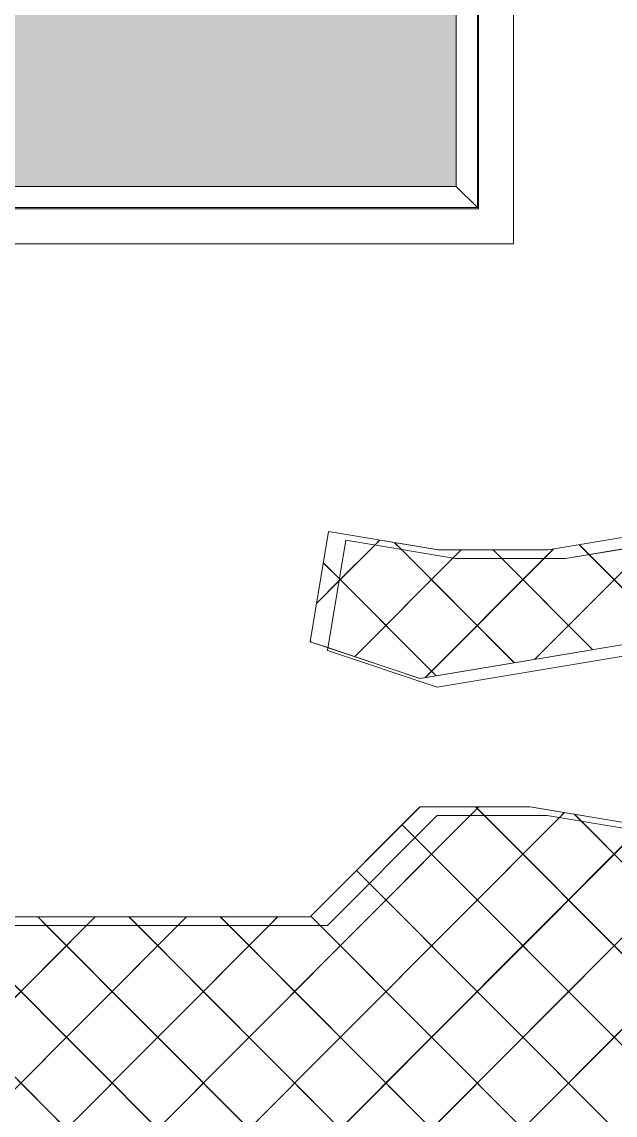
# Model space of a CAD drawing. Header units: millimetres. Extents: x -12186 to 152825, y -4386 to 9463.
# Drawn here: x 67828 to 68337, y 5136 to 6074 of the extents above; entities that cross this region are included whole.
import ezdxf

# ---------------------------------------------------------------- set-up
doc = ezdxf.new("R2010")
doc.units = ezdxf.units.MM
for name, color, linetype, lineweight in [('A-GLAZ', 151, 'Continuous', 9), ('G-IMPT', 8, 'Continuous', 5), ('I-WALL', 2, 'Continuous', 9), ('L-PLNT', 71, 'Continuous', 5)]:
    doc.layers.add(name, color=color, linetype=linetype, lineweight=lineweight)

# ---------------------------------------------------------------- blocks, each defined once
blk = doc.blocks.new('Window Aluminium Fixed 1 - Type 1-V219-Section B-B')
at = {"layer": 'A-GLAZ', "lineweight": 5}
blk.add_hatch(color=256, dxfattribs=at).paths.add_polyline_path([(2539.25, 5932.47), (3406.1, 5932.47), (3406.1, 6919.9), (2539.25, 6919.9), (2539.25, 6064.79)])
for p, q in [((3406.1, 6919.9), (3406.1, 5932.47)), ((3424.17, 5914.39), (3424.17, 6919.9)), ((3425.17, 6919.9), (3425.17, 5913.39)), ((2539.25, 5932.47), (3406.1, 5932.47)), ((3406.1, 5932.47), (3424.17, 5914.39)), ((3425.17, 5913.39), (2520.17, 5913.39)), ((2521.17, 5914.39), (3424.17, 5914.39))]:
    blk.add_line(p, q, dxfattribs=at)
blk = doc.blocks.new('SVA_Shades of Green Tree - Australian_Tree_based_on_Leopard_Tree_2901-V313-Section B-B')
at = {"layer": 'G-IMPT'}
for p, q in [((20773.52, 5527.21), (20882.72, 5636.6)), ((20586.32, 5574.99), (20640.51, 5629.27)), ((20605.49, 5594.32), (20636.18, 5625.06)), ((20636.18, 5625.06), (20640.38, 5629.27)), ((20659.06, 5621.24), (20653.17, 5627.14)), ((20755.98, 5524.29), (20653.3, 5627.14)), ((20773.39, 5527.21), (20871.45, 5625.44)), ((20820.02, 5616.86), (20811.58, 5625.32)), ((20910.16, 5526.7), (20811.7, 5625.32)), ((20619.04, 5529.46), (20703.29, 5613.86)), ((20619.17, 5529.46), (20710.43, 5620.88)), ((20755.85, 5524.29), (20659.06, 5621.24)), ((20679.44, 5511.54), (20781.21, 5613.48)), ((20679.57, 5511.54), (20789.46, 5621.61)), ((20703.29, 5613.86), (20710.3, 5620.88)), ((20745.1, 5613.48), (20737.72, 5620.88)), ((20823.09, 5535.49), (20737.85, 5620.88)), ((20822.97, 5535.49), (20745.1, 5613.48)), ((20781.21, 5613.48), (20789.33, 5621.61)), ((20910.03, 5526.7), (20820.02, 5616.86)), ((20605.8, 5596.16), (20592.02, 5609.97)), ((20688.86, 5513.09), (20592.15, 5609.97)), ((20688.73, 5513.09), (20605.8, 5596.16)), ((20586.19, 5574.99), (20605.49, 5594.32)), ((20581.62, 5541.95), (20580.83, 5542.75)), ((20581.75, 5541.95), (20580.96, 5542.75)), ((20730.46, 4765.56), (20017.88, 5479.34)), ((20730.33, 4765.56), (20025.14, 5471.95)), ((20256.44, 4930.84), (20725.52, 5400.71)), ((20718.01, 5393.31), (20725.39, 5400.71)), ((20730.01, 5393.31), (20722.63, 5400.71)), ((20940.44, 5182.66), (20722.76, 5400.71)), ((20308.52, 4904.71), (20794.56, 5391.56)), ((20308.64, 4904.71), (20798.89, 5395.78)), ((20605.58, 5280.69), (20718.01, 5393.31)), ((20940.32, 5182.66), (20730.01, 5393.31)), ((20794.56, 5391.56), (20798.77, 5395.78)), ((20813.15, 5388.46), (20807.26, 5394.36)), ((20940.44, 5261.08), (20807.39, 5394.36)), ((20940.32, 5261.08), (20813.15, 5388.46)), ((20360.72, 4878.57), (20861.67, 5380.36)), ((20360.85, 4878.57), (20866.98, 5385.55)), ((20378.11, 4817.56), (20940.32, 5380.71)), ((20378.24, 4817.56), (20940.44, 5380.71)), ((20670.77, 5374.23), (20659.65, 5385.36)), ((20940.44, 5104.23), (20659.78, 5385.36)), ((20940.32, 5104.23), (20670.77, 5374.23)), ((20631.61, 5335.02), (20620.5, 5346.15)), ((20940.44, 5025.8), (20620.63, 5346.15)), ((20940.32, 5025.8), (20631.61, 5335.02)), ((19824.7, 4733.66), (20396.43, 5306.35)), ((19845.58, 4676.15), (20474.72, 5306.35)), ((19894.89, 4647.11), (20553.02, 5306.35)), ((20755.19, 4819.22), (20262.1, 5313.14)), ((20755.06, 4819.22), (20265.62, 5309.48)), ((20354.43, 5298.96), (20347.05, 5306.35)), ((20790.65, 4862.13), (20347.18, 5306.35)), ((20388.92, 5298.96), (20396.3, 5306.35)), ((20432.73, 5298.96), (20425.34, 5306.35)), ((20833.17, 4897.97), (20425.47, 5306.35)), ((20467.21, 5298.96), (20474.6, 5306.35)), ((20511.02, 5298.96), (20503.64, 5306.35)), ((20875.68, 4933.82), (20503.77, 5306.35)), ((20545.51, 5298.96), (20552.89, 5306.35)), ((20589.32, 5298.96), (20581.34, 5306.95)), ((20918.19, 4969.66), (20581.47, 5306.95)), ((19824.57, 4733.66), (20388.92, 5298.96)), ((19845.46, 4676.15), (20467.21, 5298.96)), ((19894.76, 4647.11), (20545.51, 5298.96)), ((20790.52, 4862.13), (20354.43, 5298.96)), ((20386.81, 4747.85), (20940.32, 5302.28)), ((20386.94, 4747.85), (20940.44, 5302.28)), ((20833.04, 4897.97), (20432.73, 5298.96)), ((20875.55, 4933.82), (20511.02, 5298.96)), ((20918.06, 4969.66), (20589.32, 5298.96)), ((20256.31, 4930.84), (20604.99, 5280.11))]:
    blk.add_line(p, q, dxfattribs=at)
at = {"layer": 'G-IMPT', "flags": 128}
for points in [[(20943.61, 5636.6), (20879.17, 5636.6), (20784.93, 5620.88), (20690.69, 5620.88), (20596.45, 5636.6), (20580.74, 5542.25), (20595.98, 5537.16)], [(20943.61, 5636.6), (20879.3, 5636.6), (20785.06, 5620.88), (20690.82, 5620.88), (20596.58, 5636.6), (20580.87, 5542.25), (20675.11, 5510.79), (20769.35, 5526.52), (20863.59, 5542.25), (20940.44, 5516.6)], [(20595.98, 5537.16), (20674.98, 5510.79), (20769.22, 5526.52), (20863.46, 5542.25), (20940.32, 5516.6)], [(20941.9, 5398.05), (20863.59, 5384.98), (20769.35, 5400.71), (20675.11, 5400.71), (20580.87, 5306.35), (20282.45, 5306.35), (20188.21, 5337.8), (20141.09, 5432.16), (20046.85, 5479.34), (19952.61, 5479.34), (19858.37, 5463.61), (19764.13, 5369.26), (19669.89, 5353.53)], [(20941.9, 5398.07), (20863.46, 5384.98), (20769.22, 5400.71), (20674.98, 5400.71), (20580.74, 5306.35), (20282.32, 5306.35), (20201.47, 5333.33)]]:
    blk.add_lwpolyline(points, dxfattribs=at)
at = {"layer": 'L-PLNT'}
for p, q in [((20595.55, 5534.85), (20611.26, 5629.21)), ((20611.3, 5629.21), (20595.59, 5534.85)), ((20611.26, 5629.21), (20611.3, 5629.21)), ((20705.54, 5613.48), (20611.3, 5629.21)), ((20611.3, 5629.2), (20705.5, 5613.48)), ((20894.02, 5629.21), (20799.78, 5613.48)), ((20799.78, 5613.49), (20893.98, 5629.21)), ((20705.5, 5613.48), (20705.54, 5613.48)), ((20799.78, 5613.48), (20705.54, 5613.48)), ((20705.54, 5613.48), (20799.74, 5613.48)), ((20799.74, 5613.48), (20799.78, 5613.48)), ((20595.55, 5534.85), (20595.59, 5534.85)), ((20595.59, 5534.85), (20689.83, 5503.4)), ((20689.79, 5503.4), (20595.59, 5534.84)), ((20784.07, 5519.13), (20878.31, 5534.85)), ((20878.27, 5534.85), (20784.07, 5519.13)), ((20689.83, 5503.4), (20784.07, 5519.13)), ((20784.03, 5519.13), (20689.83, 5503.41)), ((20689.79, 5503.4), (20689.83, 5503.4)), ((20595.55, 5298.96), (20689.79, 5393.31)), ((20689.83, 5393.31), (20595.59, 5298.96)), ((20689.79, 5393.31), (20689.83, 5393.31)), ((20784.07, 5393.31), (20689.83, 5393.31)), ((20689.83, 5393.31), (20784.03, 5393.31)), ((20784.03, 5393.31), (20784.07, 5393.31)), ((20878.31, 5377.59), (20784.07, 5393.31)), ((20784.07, 5393.31), (20878.27, 5377.59)), ((20595.59, 5298.96), (20297.17, 5298.96)), ((20297.17, 5298.96), (20595.55, 5298.96)), ((20595.55, 5298.96), (20595.59, 5298.96))]:
    blk.add_line(p, q, dxfattribs=at)

msp = doc.modelspace()

# ---------------------------------------------------------------- linework, layer by layer
at = {"layer": 'I-WALL'}
for p, q in [((68249.36, 6919.9), (68249.36, 5883.39)), ((68249.36, 5883.39), (67284.36, 5883.39))]:
    msp.add_line(p, q, dxfattribs=at)

# ---------------------------------------------------------------- block references
at = {"layer": 'A-GLAZ', "lineweight": 5}
msp.add_blockref('Window Aluminium Fixed 1 - Type 1-V219-Section B-B', (64794.18, 0), dxfattribs=at)
at = {"layer": 'L-PLNT'}
msp.add_blockref('SVA_Shades of Green Tree - Australian_Tree_based_on_Leopard_Tree_2901-V313-Section B-B', (47494.18, 0), dxfattribs=at)

doc.saveas('drawing.dxf')
